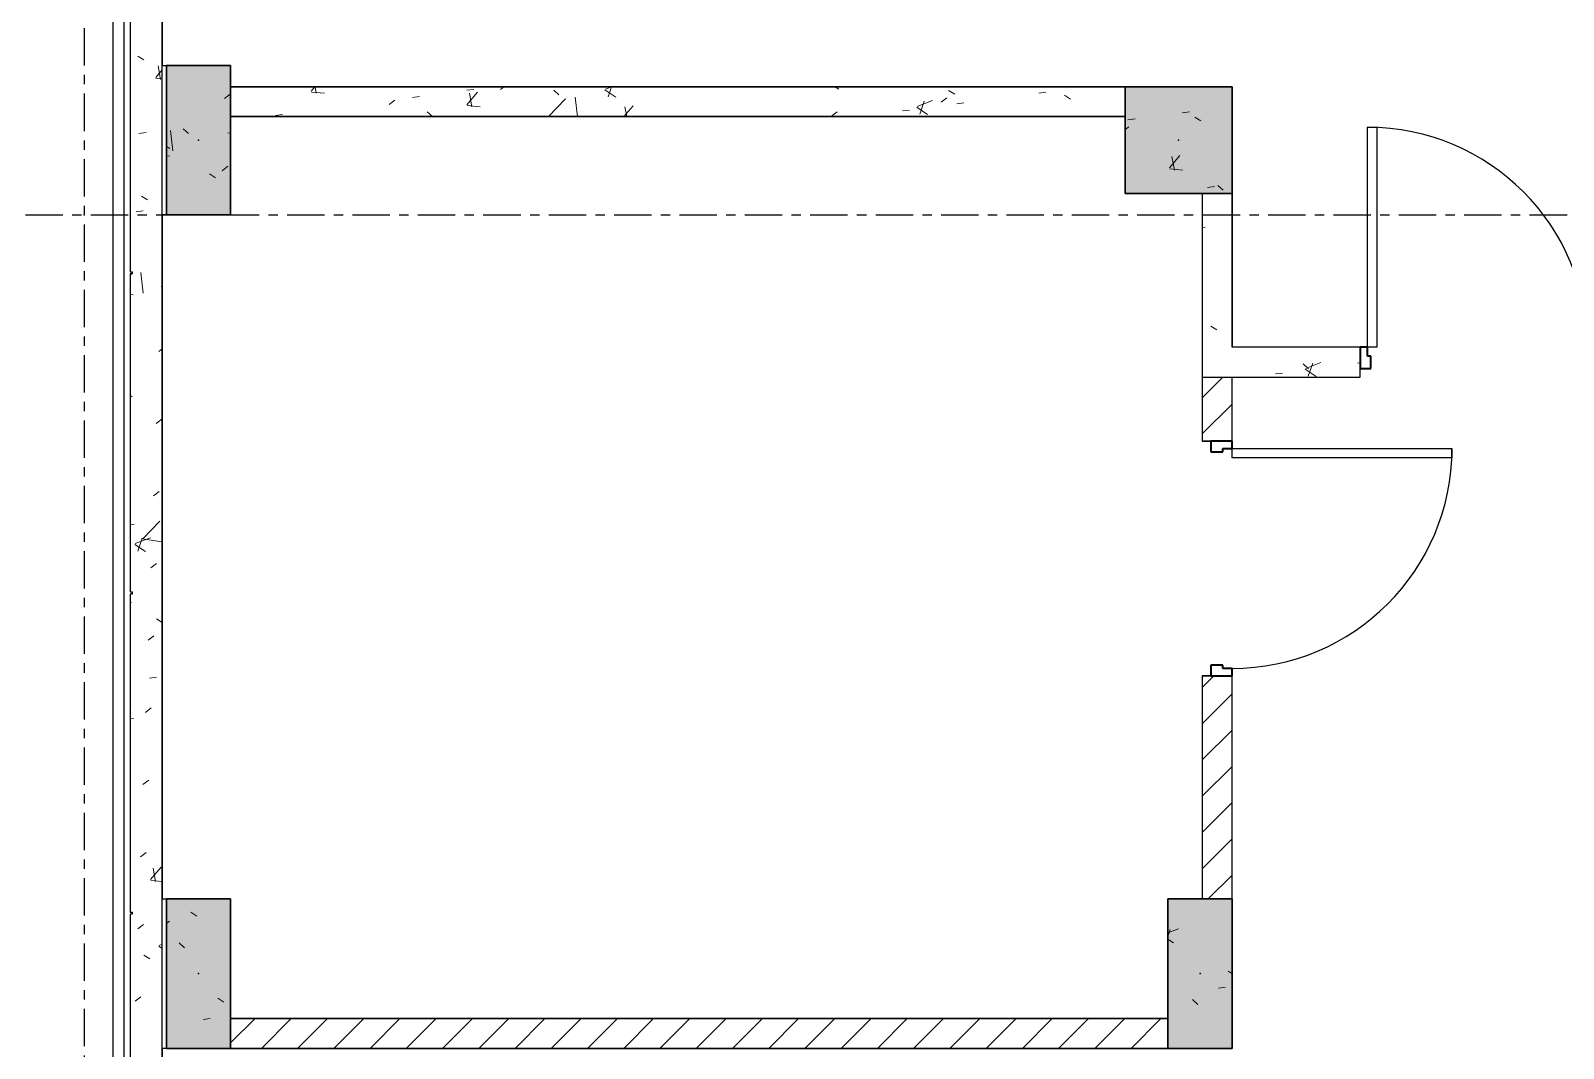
# Model space of a CAD drawing. Header units: millimetres. Extents: x -1379 to 1385823, y -4884429 to 548763.
# Drawn here: x 402353 to 409531, y -2374911 to -2370143 of the extents above; entities that cross this region are included whole.
import ezdxf
from ezdxf.enums import TextEntityAlignment as Align

# ---------------------------------------------------------------- set-up
doc = ezdxf.new("R2010")
doc.units = ezdxf.units.MM
doc.linetypes.add('CENTER', pattern=[50.8, 31.75, -6.35, 6.35, -6.35])
doc.linetypes.add('TA_GL_000.70000', pattern=[1.925, 0.7, -0.175, 0.175, -0.175, 0.7])
for name, color, linetype in [('000 - 0_SYM_DWG_GRIDLINE_MAIN_COLOR_251', 7, 'Continuous'), ('000 - 0_SYM_DWG_SLOPE-SYM_TEXT_COLOR_3', 7, 'Continuous'), ('000 - CONCRETE_COL_HATCH_', 7, 'Continuous'), ('000 - CONCRETE_PRECAST_CUT_COLOR_4', 7, 'Continuous'), ('000 - EXISTING_BUILDING_MAIN_COLOR_1', 7, 'Continuous'), ('000 - EXISTING_BUILDING_MAIN_COLOR_251', 7, 'Continuous'), ('000 - EXISTING_COLUMN_CUT_COLOR_5', 7, 'Continuous'), ('000 - GRID', 7, 'CENTER')]:
    doc.layers.add(name, color=color, linetype=linetype)
doc.styles.add('ARIAL', font='arial.ttf')
doc.styles.add('TA', font='', dxfattribs={"height": 4.5})
doc.styles.get('TA').set_extended_font_data('Cordia New')
pattern_1 = [(50, (-215984, 2306427), (728.7365, -63.75582), [76.2, -838.2]), (355, (-215984, 2306427), (-140.97162, 764.2276), [60.96, -670.56]), (100.451, (-215923.26, 2306421.7), (587.77, 700.46675), [64.76, -712.36]), (46.184, (-215984, 2306630.2), (1084.31624, -168.17096), [114.3, -1257.3]), (96.636, (-215893.6, 2306616.2), (949.6099, 989.70985), [97.14, -1068.54]), (351.184, (-215984, 2306630.2), (949.62055, 989.70115), [91.44, -1005.84]), (21, (-215882.4, 2306579.4), (606.45787, -409.06057), [76.2, -838.2]), (326, (-215882.4, 2306579.4), (247.20834, 736.75292), [60.96, -670.56]), (71.451, (-215831.85, 2306545.3), (853.66825, 327.68547), [64.76, -712.36]), (37.5, (-215984, 2306427), (12.354693, 338.22012), [33.528, -628.904, 33.528, -647.192, -673.1]), (37.5, (-215984, 2306427), (12.354693, 338.22012), [-1343.152, 33.528, -639.572]), (7.5, (-215984, 2306427), (267.278874, 400.722127), [33.528, -354.584, 33.528, -613.664, -256.54]), (7.5, (-215984, 2306427), (267.278874, 400.722127), [-1035.304, 33.528, -223.012]), (327.5, (-216210.56, 2306427), (542.36333, -22.915345), [33.528, -220.472, 33.528, -1810.512]), (327.5, (-216210.56, 2306427), (542.36333, -22.915345), [-287.528, -758.952, 33.528, -1018.032]), (317.5, (-216312.16, 2306427), (592.51696, 101.70711), [33.528, -296.672, 33.528, -492.76, -746.76]), (317.5, (-216312.16, 2306427), (592.51696, 101.70711), [-856.488, 33.528, -713.232])]
pattern_2 = [(45, (-215983.99, 2306427), (-84.852814, 84.852814), [])]
pattern_3 = [(50, (-3e-14, -2e-14), (3.5863, -0.31376), [0.375, -4.125]), (355, (-3e-14, -2e-14), (-0.693757, 3.76096), [0.3, -3.3]), (100.4514, (0.299, -0.026), (2.892544, 3.4472), [0.3187, -3.50571]), (46.1842, (-3e-14, 1), (5.336207, -0.827596), [0.5625, -6.1875]), (96.6356, (0.4447, 0.931), (4.67331, 4.87059), [0.47805, -5.25857]), (351.1842, (-3e-14, 1), (4.67331, 4.87059), [0.45, -4.95]), (21, (0.5, 0.75), (2.984535, -2.013094), [0.375, -4.125]), (326, (0.5, 0.75), (1.216577, 3.62575), [0.3, -3.3]), (71.4514, (0.7487, 0.5822), (4.201112, 1.612656), [0.3187, -3.50571]), (37.5, (-3e-14, -2e-14), (0.0607993, 1.6644693), [0, -3.26, 0, -3.35, 0, -3.3125]), (7.5, (-3e-14, -2e-14), (1.315348, 1.9720586), [0, -1.91, 0, -3.185, 0, -1.2625]), (327.5, (-1.115, -2e-14), (2.669112, -0.1127744), [0, -1.25, 0, -3.9, 0, -5.175]), (317.5, (-1.615, -2e-14), (2.915931, 0.500525), [0, -1.625, 0, -2.59, 0, -3.675])]

# ---------------------------------------------------------------- blocks, each defined once
blk = doc.blocks.new('DPA_Rectangular - 300 x 700mm-3612789-IV01 - EGRESS LEVEL PLAN')
at = {"layer": '000 - EXISTING_BUILDING_MAIN_COLOR_251', "lineweight": 9}
h = blk.add_hatch(dxfattribs=at)
h.set_pattern_fill('FP_4', style=0, pattern_type=2)
h.set_pattern_definition([(50, (-221209, 2316787), (728.7365, -63.75582), [76.2, -838.2]), (355, (-221209, 2316787), (-140.97162, 764.2276), [60.96, -670.56]), (100.451, (-221148.26, 2316781.7), (587.77, 700.46675), [64.76, -712.36]), (46.184, (-221209, 2316990.2), (1084.31624, -168.17096), [114.3, -1257.3]), (96.636, (-221118.6, 2316976.2), (949.6099, 989.70985), [97.14, -1068.54]), (351.184, (-221209, 2316990.2), (949.62055, 989.70115), [91.44, -1005.84]), (21, (-221107.4, 2316939.4), (606.45787, -409.06057), [76.2, -838.2]), (326, (-221107.4, 2316939.4), (247.20834, 736.75292), [60.96, -670.56]), (71.451, (-221056.85, 2316905.3), (853.66825, 327.68547), [64.76, -712.36]), (37.5, (-221209, 2316787), (12.354693, 338.22012), [33.528, -628.904, 33.528, -1320.292]), (37.5, (-221209, 2316787), (12.354693, 338.22012), [-695.96, -647.192, 33.528, -639.572]), (7.5, (-221209, 2316787), (267.278874, 400.722127), [33.528, -354.584, 33.528, -870.204]), (7.5, (-221209, 2316787), (267.278874, 400.722127), [-421.64, -613.664, 33.528, -223.012]), (327.5, (-221435.56, 2316787), (542.36333, -22.915345), [33.528, -220.472, 33.528, -1810.512]), (327.5, (-221435.56, 2316787), (542.36333, -22.915345), [-287.528, -758.952, 33.528, -1018.032]), (317.5, (-221537.16, 2316787), (592.51696, 101.70711), [33.528, -296.672, 33.528, -1239.52]), (317.5, (-221537.16, 2316787), (592.51696, 101.70711), [-363.728, -492.76, 33.528, -713.232])])
h.paths.add_polyline_path([(10, -350), (150, -350), (150, 350), (-150, 350), (-150, -350)])
at = {"layer": '000 - EXISTING_BUILDING_MAIN_COLOR_251', "color": 7}
for p, q in [((-150, 350), (150, 350)), ((-150, -350), (-150, 350)), ((150, 350), (150, -350)), ((150, -350), (-150, -350))]:
    blk.add_line(p, q, dxfattribs=at)
blk = doc.blocks.new('DPA_Rectangular - 500 x 500mm-3612790-IV01 - EGRESS LEVEL PLAN')
at = {"layer": '000 - EXISTING_BUILDING_MAIN_COLOR_251', "lineweight": 9}
h = blk.add_hatch(dxfattribs=at)
h.set_pattern_fill('FP_5', style=0, pattern_type=2)
h.set_pattern_definition([(50, (-221109, 2312882), (728.7365, -63.75582), [76.2, -838.2]), (355, (-221109, 2312882), (-140.97162, 764.2276), [60.96, -670.56]), (100.451, (-221048.26, 2312876.7), (587.77, 700.46675), [64.76, -712.36]), (46.184, (-221109, 2313085.2), (1084.31624, -168.17096), [114.3, -1257.3]), (96.636, (-221018.6, 2313071.2), (949.6099, 989.70985), [97.14, -1068.54]), (351.184, (-221109, 2313085.2), (949.62055, 989.70115), [91.44, -1005.84]), (21, (-221007.4, 2313034.4), (606.45787, -409.06057), [76.2, -838.2]), (326, (-221007.4, 2313034.4), (247.20834, 736.75292), [60.96, -670.56]), (71.451, (-220956.85, 2313000.3), (853.66825, 327.68547), [64.76, -712.36]), (37.5, (-221109, 2312882), (12.354693, 338.22012), [33.528, -628.904, 33.528, -1320.292]), (37.5, (-221109, 2312882), (12.354693, 338.22012), [-695.96, -647.192, 33.528, -639.572]), (7.5, (-221109, 2312882), (267.278874, 400.722127), [33.528, -354.584, 33.528, -870.204]), (7.5, (-221109, 2312882), (267.278874, 400.722127), [-421.64, -613.664, 33.528, -223.012]), (327.5, (-221335.56, 2312882), (542.36333, -22.915345), [33.528, -220.472, 33.528, -1810.512]), (327.5, (-221335.56, 2312882), (542.36333, -22.915345), [-287.528, -758.952, 33.528, -1018.032]), (317.5, (-221437.16, 2312882), (592.51696, 101.70711), [33.528, -296.672, 33.528, -1239.52]), (317.5, (-221437.16, 2312882), (592.51696, 101.70711), [-363.728, -492.76, 33.528, -713.232])])
h.paths.add_polyline_path([(110, -250), (250, -250), (250, 250), (-250, 250), (-250, -250), (94.3, -250)])
at = {"layer": '000 - EXISTING_BUILDING_MAIN_COLOR_251', "color": 7}
for p, q in [((-250, 250), (250, 250)), ((-250, -250), (-250, 250)), ((250, 250), (250, -250)), ((250, -250), (-250, -250))]:
    blk.add_line(p, q, dxfattribs=at)
blk = doc.blocks.new('DPA_DR-SG-SW - D4_1100x2150 mm-5618400-IV01 - EGRESS LEVEL PLAN')
at = {"layer": '000 - EXISTING_BUILDING_MAIN_COLOR_251', "color": 7}
for p, q in [((-550, 23.65), (-500, 23.65)), ((-550, -76.35), (-550, 23.65)), ((-500, 23.65), (-500, -33.35)), ((500, 23.65), (550, 23.65)), ((500, -33.35), (500, 23.65)), ((550, 23.65), (550, -76.35)), ((-515, -33.35), (-515, -76.35)), ((-500, -33.35), (-515, -33.35)), ((515, -33.35), (500, -33.35)), ((515, -76.35), (515, -33.35)), ((-515, -76.35), (-550, -76.35)), ((472, -76.35), (515, -76.35)), ((472, -1106.35), (472, -76.35)), ((515, -76.35), (515, -1106.35)), ((550, -76.35), (515, -76.35)), ((515, -1106.35), (472, -1106.35))]:
    blk.add_line(p, q, dxfattribs=at)
at = {"layer": '000 - EXISTING_BUILDING_MAIN_COLOR_251', "color": 7, "lineweight": 35}
for p, q in [((-550, 23.65), (-550, -76.35)), ((-500, 23.65), (-550, 23.65)), ((-500, -33.35), (-500, 23.65)), ((500, 23.65), (500, -33.35)), ((550, 23.65), (500, 23.65)), ((550, -76.35), (550, 23.65)), ((-515, -76.35), (-515, -33.35)), ((-515, -33.35), (-500, -33.35)), ((500, -33.35), (515, -33.35)), ((515, -33.35), (515, -76.35)), ((-550, -76.35), (-515, -76.35)), ((515, -76.35), (550, -76.35))]:
    blk.add_line(p, q, dxfattribs=at)
at = {"layer": '000 - EXISTING_BUILDING_MAIN_COLOR_251', "color": 7}
blk.add_arc((515, -76.35), 1030, 180, 270, dxfattribs=at)
blk = doc.blocks.new('DPA_DR-SG-SW - D4_1100x2150 mm-5424449-IV01 - EGRESS LEVEL PLAN')
at = {"layer": '000 - EXISTING_BUILDING_MAIN_COLOR_251', "color": 7}
for p, q in [((-550, 23.65), (-500, 23.65)), ((-550, -76.35), (-550, 23.65)), ((-500, 23.65), (-500, -33.35)), ((500, 23.65), (550, 23.65)), ((500, -33.35), (500, 23.65)), ((550, 23.65), (550, -76.35)), ((-515, -33.35), (-515, -76.35)), ((-500, -33.35), (-515, -33.35)), ((515, -33.35), (500, -33.35)), ((515, -76.35), (515, -33.35)), ((-515, -76.35), (-550, -76.35)), ((472, -76.35), (515, -76.35)), ((472, -1106.35), (472, -76.35)), ((515, -76.35), (515, -1106.35)), ((550, -76.35), (515, -76.35)), ((515, -1106.35), (472, -1106.35))]:
    blk.add_line(p, q, dxfattribs=at)
at = {"layer": '000 - EXISTING_BUILDING_MAIN_COLOR_251', "color": 7, "lineweight": 35}
for p, q in [((-550, 23.65), (-550, -76.35)), ((-500, 23.65), (-550, 23.65)), ((-500, -33.35), (-500, 23.65)), ((500, 23.65), (500, -33.35)), ((550, 23.65), (500, 23.65)), ((550, -76.35), (550, 23.65)), ((-515, -76.35), (-515, -33.35)), ((-515, -33.35), (-500, -33.35)), ((500, -33.35), (515, -33.35)), ((515, -33.35), (515, -76.35)), ((-550, -76.35), (-515, -76.35)), ((515, -76.35), (550, -76.35))]:
    blk.add_line(p, q, dxfattribs=at)
at = {"layer": '000 - EXISTING_BUILDING_MAIN_COLOR_251', "color": 7}
blk.add_arc((515, -76.35), 1030, 180, 270, dxfattribs=at)
blk = doc.blocks.new('DPA_Rectangular - 300 x 700mm-5176290-IV01 - EGRESS LEVEL PLAN')
at = {"layer": '000 - EXISTING_BUILDING_MAIN_COLOR_251', "lineweight": 9}
h = blk.add_hatch(dxfattribs=at)
h.set_pattern_fill('FP_6', style=0, pattern_type=2)
h.set_pattern_definition([(50, (-216519, 2316787), (728.7365, -63.75582), [76.2, -838.2]), (355, (-216519, 2316787), (-140.97162, 764.2276), [60.96, -670.56]), (100.451, (-216458.26, 2316781.7), (587.77, 700.46675), [64.76, -712.36]), (46.184, (-216519, 2316990.2), (1084.31624, -168.17096), [114.3, -1257.3]), (96.636, (-216428.6, 2316976.2), (949.6099, 989.70985), [97.14, -1068.54]), (351.184, (-216519, 2316990.2), (949.62055, 989.70115), [91.44, -1005.84]), (21, (-216417.4, 2316939.4), (606.45787, -409.06057), [76.2, -838.2]), (326, (-216417.4, 2316939.4), (247.20834, 736.75292), [60.96, -670.56]), (71.451, (-216366.85, 2316905.3), (853.66825, 327.68547), [64.76, -712.36]), (37.5, (-216519, 2316787), (12.354693, 338.22012), [33.528, -628.904, 33.528, -1320.292]), (37.5, (-216519, 2316787), (12.354693, 338.22012), [-695.96, -647.192, 33.528, -639.572]), (7.5, (-216519, 2316787), (267.278874, 400.722127), [33.528, -354.584, 33.528, -870.204]), (7.5, (-216519, 2316787), (267.278874, 400.722127), [-421.64, -613.664, 33.528, -223.012]), (327.5, (-216745.56, 2316787), (542.36333, -22.915345), [33.528, -220.472, 33.528, -1810.512]), (327.5, (-216745.56, 2316787), (542.36333, -22.915345), [-287.528, -758.952, 33.528, -1018.032]), (317.5, (-216847.16, 2316787), (592.51696, 101.70711), [33.528, -296.672, 33.528, -1239.52]), (317.5, (-216847.16, 2316787), (592.51696, 101.70711), [-363.728, -492.76, 33.528, -713.232])])
h.paths.add_polyline_path([(150, -350), (150, 350), (-150, 350), (-150, -350)])
at = {"layer": '000 - EXISTING_BUILDING_MAIN_COLOR_251', "color": 7}
for p, q in [((-150, 350), (150, 350)), ((-150, -350), (-150, 350)), ((150, 350), (150, -350)), ((150, -350), (-150, -350))]:
    blk.add_line(p, q, dxfattribs=at)
blk = doc.blocks.new('DPA_Rectangular - 300 x 700mm-3612791-IV01 - EGRESS LEVEL PLAN')
at = {"layer": '000 - EXISTING_BUILDING_MAIN_COLOR_251', "lineweight": 9}
h = blk.add_hatch(dxfattribs=at)
h.set_pattern_fill('FP_7', style=0, pattern_type=2)
h.set_pattern_definition([(50, (-216519, 2312882), (728.7365, -63.75582), [76.2, -838.2]), (355, (-216519, 2312882), (-140.97162, 764.2276), [60.96, -670.56]), (100.451, (-216458.26, 2312876.7), (587.77, 700.46675), [64.76, -712.36]), (46.184, (-216519, 2313085.2), (1084.31624, -168.17096), [114.3, -1257.3]), (96.636, (-216428.6, 2313071.2), (949.6099, 989.70985), [97.14, -1068.54]), (351.184, (-216519, 2313085.2), (949.62055, 989.70115), [91.44, -1005.84]), (21, (-216417.4, 2313034.4), (606.45787, -409.06057), [76.2, -838.2]), (326, (-216417.4, 2313034.4), (247.20834, 736.75292), [60.96, -670.56]), (71.451, (-216366.85, 2313000.3), (853.66825, 327.68547), [64.76, -712.36]), (37.5, (-216519, 2312882), (12.354693, 338.22012), [33.528, -628.904, 33.528, -1320.292]), (37.5, (-216519, 2312882), (12.354693, 338.22012), [-695.96, -647.192, 33.528, -639.572]), (7.5, (-216519, 2312882), (267.278874, 400.722127), [33.528, -354.584, 33.528, -870.204]), (7.5, (-216519, 2312882), (267.278874, 400.722127), [-421.64, -613.664, 33.528, -223.012]), (327.5, (-216745.56, 2312882), (542.36333, -22.915345), [33.528, -220.472, 33.528, -1810.512]), (327.5, (-216745.56, 2312882), (542.36333, -22.915345), [-287.528, -758.952, 33.528, -1018.032]), (317.5, (-216847.16, 2312882), (592.51696, 101.70711), [33.528, -296.672, 33.528, -1239.52]), (317.5, (-216847.16, 2312882), (592.51696, 101.70711), [-363.728, -492.76, 33.528, -713.232])])
h.paths.add_polyline_path([(-150, -350), (150, -350), (150, 350), (-150, 350), (-150, -250)])
at = {"layer": '000 - EXISTING_BUILDING_MAIN_COLOR_251', "color": 7}
for p, q in [((-150, 350), (150, 350)), ((-150, -350), (-150, 350)), ((150, 350), (150, -350)), ((150, -350), (-150, -350))]:
    blk.add_line(p, q, dxfattribs=at)
blk = doc.blocks.new('*U3258')
at = {"layer": '000 - CONCRETE_COL_HATCH_'}
h = blk.add_hatch(dxfattribs=at)
h.set_pattern_fill('AR-CONC', scale=0.5)
h.set_pattern_definition([(50, (-1e-14, -6e-15), (3.5863, -0.31376), [0.375, -4.125]), (355, (-1e-14, -6e-15), (-0.693757, 3.76096), [0.3, -3.3]), (100.4514, (0.299, -0.026), (2.892544, 3.4472), [0.3187, -3.50571]), (46.1842, (-1e-14, 1), (5.336207, -0.827596), [0.5625, -6.1875]), (96.6356, (0.4447, 0.931), (4.67331, 4.87059), [0.47805, -5.25857]), (351.1842, (-1e-14, 1), (4.67331, 4.87059), [0.45, -4.95]), (21, (0.5, 0.75), (2.984535, -2.013094), [0.375, -4.125]), (326, (0.5, 0.75), (1.216577, 3.62575), [0.3, -3.3]), (71.4514, (0.7487, 0.5822), (4.201112, 1.612656), [0.3187, -3.50571]), (37.5, (-1e-14, -6e-15), (0.0607993, 1.6644693), [0, -3.26, 0, -3.35, 0, -3.3125]), (7.5, (-1e-14, -6e-15), (1.315348, 1.972059), [0, -1.91, 0, -3.185, 0, -1.2625]), (327.5, (-1.115, -6e-15), (2.669112, -0.1127744), [0, -1.25, 0, -3.9, 0, -5.175]), (317.5, (-1.615, -6e-15), (2.915931, 0.500525), [0, -1.625, 0, -2.59, 0, -3.675])])
h.paths.add_polyline_path([(-250, -250), (250, -250), (250, 250), (-250, 250)])
at = {"color": 7}
blk.add_point((0, 0), dxfattribs=at)
at = {"layer": '000 - EXISTING_COLUMN_CUT_COLOR_5', "color": 7}
blk.add_lwpolyline([(-250, -250), (250, -250), (250, 250), (-250, 250)], close=True, dxfattribs=at)
blk = doc.blocks.new('*U3259')
at = {"layer": '000 - CONCRETE_COL_HATCH_'}
h = blk.add_hatch(dxfattribs=at)
h.set_pattern_fill('AR-CONC', scale=0.5)
h.set_pattern_definition(pattern_3)
h.paths.add_polyline_path([(-150, -350), (150, -350), (150, 350), (-150, 350)])
at = {"color": 7}
blk.add_point((0, 0), dxfattribs=at)
at = {"layer": '000 - EXISTING_COLUMN_CUT_COLOR_5', "color": 7}
blk.add_lwpolyline([(-150, -350), (150, -350), (150, 350), (-150, 350)], close=True, dxfattribs=at)
blk = doc.blocks.new('*U3260')
at = {"layer": '000 - CONCRETE_COL_HATCH_'}
h = blk.add_hatch(dxfattribs=at)
h.set_pattern_fill('AR-CONC', scale=0.5)
h.set_pattern_definition(pattern_3)
h.paths.add_polyline_path([(-150, -350), (150, -350), (150, 350), (-150, 350)])
at = {"color": 7}
blk.add_point((0, 0), dxfattribs=at)
at = {"layer": '000 - EXISTING_COLUMN_CUT_COLOR_5', "color": 7}
blk.add_lwpolyline([(-150, -350), (150, -350), (150, 350), (-150, 350)], close=True, dxfattribs=at)
blk = doc.blocks.new('A$Cc52987c4')
at = {"layer": '000 - EXISTING_BUILDING_MAIN_COLOR_251', "lineweight": 9}
h = blk.add_hatch(dxfattribs=at)
h.set_pattern_fill('FP_1', style=0, pattern_type=2)
h.set_pattern_definition(pattern_1)
h.paths.add_polyline_path([(225, -16165), (365, -16165), (365, -990), (225, -990), (225, -1000), (215, -1000.7), (215, -2572), (225, -2572), (225, -2582), (215, -2582), (215, -4072), (225, -4072), (225, -4082), (215, -4082), (215, -5572), (225, -5572), (225, -5582), (215, -5582), (215, -7072), (225, -7072), (225, -7082), (215, -7082), (215, -8572), (225, -8572), (225, -8582), (215, -8582), (215, -10072), (225, -10072), (225, -10082), (215, -10082), (215, -11572), (225, -11572), (225, -11582), (215, -11582), (215, -13072), (225, -13072), (225, -13082), (215, -13082), (215, -14572), (225, -14572), (225, -14582), (215, -14582), (215, -16155), (225, -16155)])
h = blk.add_hatch(dxfattribs=at)
h.set_pattern_fill('FP_1', style=0, pattern_type=2)
h.set_pattern_definition(pattern_1)
h.paths.add_polyline_path([(2841, -6345), (4875, -6345), (4875, -6205), (685, -6205), (685, -6345), (2075, -6345)])
h = blk.add_hatch(dxfattribs=at)
h.set_pattern_fill('FP_1', style=0, pattern_type=2)
h.set_pattern_definition(pattern_1)
h.paths.add_polyline_path([(5375, -7425), (5375, -6705), (5235, -6705), (5235, -7425)])
h = blk.add_hatch(dxfattribs=at)
h.set_pattern_fill('FP_1', style=0, pattern_type=2)
h.set_pattern_definition(pattern_1)
h.paths.add_polyline_path([(7092.3, -7565), (7235, -7565), (7235, -7425), (7075, -7425), (7075, -7565)])
h.paths.add_polyline_path([(5265.9, -7565), (5975, -7565), (5975, -7425), (5235, -7425), (5235, -7565)])
h = blk.add_hatch(dxfattribs=at)
h.set_pattern_fill('FP_14', style=0, pattern_type=2)
h.set_pattern_definition(pattern_2)
h.paths.add_polyline_path([(5235, -10010), (5375, -10010), (5375, -8965), (5235, -8965), (5235, -8989.6)])
h.paths.add_polyline_path([(5275, -7865), (5375, -7865), (5375, -7565), (5235, -7565), (5235, -7865)])
h = blk.add_hatch(dxfattribs=at)
h.set_pattern_fill('FP_14', style=0, pattern_type=2)
h.set_pattern_definition(pattern_2)
h.paths.add_polyline_path([(5075, -10710), (5075, -10570), (685, -10570), (685, -10710), (2075, -10710)])
at = {"layer": '000 - EXISTING_BUILDING_MAIN_COLOR_1', "color": 7}
for p, q in [((365, -13082), (365, -990)), ((215, -5582), (215, -7072)), ((4875, -6205), (685, -6205)), ((685, -6205), (685, -6345)), ((4875, -6345), (4875, -6205)), ((685, -6345), (4875, -6345)), ((5235, -6705), (5235, -7865)), ((5375, -6705), (5235, -6705)), ((5375, -7425), (5375, -6705)), ((215, -7072), (225, -7072)), ((225, -7082), (215, -7082)), ((215, -7082), (215, -8572)), ((225, -7072), (225, -7082)), ((5975, -7425), (5375, -7425)), ((5975, -7565), (5975, -7425)), ((5235, -7565), (5975, -7565)), ((5375, -7865), (5375, -7565)), ((5235, -7865), (5375, -7865)), ((215, -8572), (225, -8572)), ((225, -8582), (215, -8582)), ((215, -8582), (215, -10072)), ((225, -8572), (225, -8582)), ((5375, -8965), (5235, -8965)), ((5235, -8965), (5235, -10010)), ((5375, -10010), (5375, -8965)), ((5235, -10010), (5375, -10010)), ((215, -10072), (225, -10072)), ((225, -10082), (215, -10082)), ((215, -10082), (215, -11572)), ((225, -10072), (225, -10082)), ((5075, -10570), (685, -10570)), ((685, -10570), (685, -10710)), ((5075, -10710), (5075, -10570)), ((685, -10710), (5075, -10710))]:
    blk.add_line(p, q, dxfattribs=at)
at = {"layer": '000 - EXISTING_BUILDING_MAIN_COLOR_251', "color": 7}
for p, q in [((135, -18045), (135, -760)), ((185, -810), (185, -17995)), ((365, -1710), (365, -6105)), ((365, -6105), (685, -6105)), ((685, -6105), (685, -6805)), ((685, -6105), (685, -6805)), ((685, -6205), (5375, -6205)), ((5375, -6205), (5375, -7425)), ((4875, -6345), (685, -6345)), ((685, -6805), (365, -6805)), ((365, -6805), (365, -10010)), ((5975, -7565), (5975, -7425)), ((5375, -7865), (5235, -7865)), ((5235, -8965), (5375, -8965)), ((365, -10010), (685, -10010)), ((685, -10010), (685, -10710)), ((685, -10010), (685, -10710)), ((5075, -10570), (5075, -10010)), ((5075, -10010), (5235, -10010)), ((685, -10570), (5075, -10570)), ((5235, -10710), (365, -10710)), ((365, -10710), (365, -13705))]:
    blk.add_line(p, q, dxfattribs=at)
at = {"layer": '000 - CONCRETE_PRECAST_CUT_COLOR_4', "color": 7}
for name, p in [('*U3259', (535, -6455)), ('*U3258', (5125, -6455)), ('*U3260', (535, -10360)), ('*U3260', (5225, -10360))]:
    blk.add_blockref(name, p, dxfattribs=at)
at = {"layer": '000 - EXISTING_BUILDING_MAIN_COLOR_251', "color": 7}
for name, p in [('DPA_Rectangular - 300 x 700mm-3612791-IV01 - EGRESS LEVEL PLAN', (535, -6455)), ('DPA_Rectangular - 500 x 500mm-3612790-IV01 - EGRESS LEVEL PLAN', (5125, -6455)), ('DPA_Rectangular - 300 x 700mm-5176290-IV01 - EGRESS LEVEL PLAN', (535, -10360)), ('DPA_Rectangular - 300 x 700mm-3612789-IV01 - EGRESS LEVEL PLAN', (5225, -10360))]:
    blk.add_blockref(name, p, dxfattribs=at)
for name, p, rotation in [('DPA_DR-SG-SW - D4_1100x2150 mm-5618400-IV01 - EGRESS LEVEL PLAN', (6525, -7501.3), 180), ('DPA_DR-SG-SW - D4_1100x2150 mm-5424449-IV01 - EGRESS LEVEL PLAN', (5298.7, -8415), 90)]:
    blk.add_blockref(name, p, dxfattribs=dict(at, rotation=rotation))
blk = doc.blocks.new('*U1926')
at = {"layer": '000 - 0_SYM_DWG_GRIDLINE_MAIN_COLOR_251', "color": 7, "linetype": 'ByBlock', "ltscale": 5}
blk.add_line((10, 0), (-321.4, 0), dxfattribs=at)
at = {"color": 7, "style": 'TA', "flags": 1}
blk.add_attdef('LOCATION', (6, -6), '', height=4.5, rotation=270, dxfattribs=at)
at = {"layer": '000 - 0_SYM_DWG_SLOPE-SYM_TEXT_COLOR_3', "color": 7, "style": 'ARIAL'}
blk.add_attdef('GRID-HEAD', text='', height=4, rotation=270, dxfattribs=at).set_placement((27.4, 0), align=Align.MIDDLE_CENTER)
blk = doc.blocks.new('*U1925')
at = {"layer": '000 - 0_SYM_DWG_GRIDLINE_MAIN_COLOR_251', "color": 7, "linetype": 'ByBlock', "ltscale": 5}
blk.add_line((30, 0), (-408.5, 0), dxfattribs=at)
at = {"layer": '000 - 0_SYM_DWG_GRIDLINE_MAIN_COLOR_251', "color": 7}
blk.add_point((0, 0), dxfattribs=at)
at = {"color": 7, "style": 'TA', "flags": 1}
blk.add_attdef('LOCATION', (6, -6), '', height=4.5, rotation=270, dxfattribs=at)
at = {"layer": '000 - 0_SYM_DWG_SLOPE-SYM_TEXT_COLOR_3', "color": 7, "style": 'ARIAL'}
blk.add_attdef('GRID-HEAD', text='', height=4, rotation=180, dxfattribs=at).set_placement((50, 0), align=Align.MIDDLE_CENTER)
blk = doc.blocks.new('C-1-IV01_REV00_20260614-171844_LOPF_DIMS')
at = {"layer": '000 - GRID', "color": 7, "linetype": 'TA_GL_000.70000'}
for name, p, xscale, yscale, zscale, rotation in [('*U1926', (0, 0), 50.00000000000007, 50.00000000000007, 50.00000000000007, 90), ('*U1925', (0, -6805), 50.00000000000004, 50.00000000000004, 50.00000000000004, 180)]:
    blk.add_blockref(name, p, dxfattribs=dict(at, xscale=xscale, yscale=yscale, zscale=zscale, rotation=rotation))

msp = doc.modelspace()

# ---------------------------------------------------------------- block references
at = {"color": 7}
for name in ['C-1-IV01_REV00_20260614-171844_LOPF_DIMS', 'A$Cc52987c4']:
    msp.add_blockref(name, (402604.3, -2364200.6), dxfattribs=at)

doc.saveas('drawing.dxf')
